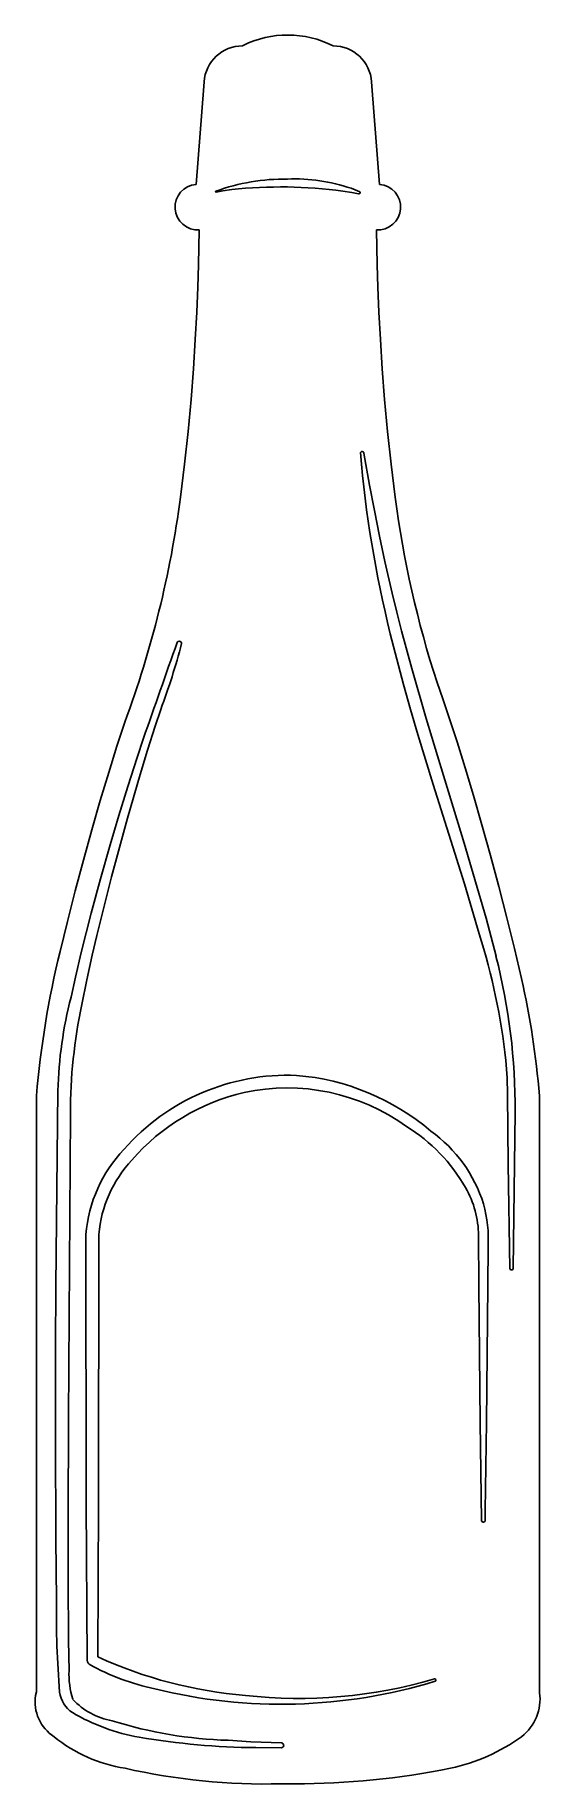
# Model space of a CAD drawing. Extents: x 1.75 to 2.98, y 0.24 to 4.49.
import ezdxf

# ---------------------------------------------------------------- set-up
doc = ezdxf.new("R2010")
doc.units = 0
doc.header["$MEASUREMENT"] = 0
doc.layers.add('Arc', color=6, linetype='CONTINUOUS')
doc.layers.add('Line', color=1, linetype='CONTINUOUS')

msp = doc.modelspace()

# ---------------------------------------------------------------- linework, layer by layer
at = {"layer": 'Arc', "color": 0, "true_color": 0x000000}
for centre, radius, start, end in [((2.3617, 4.245), 0.2441, 63.0787, 116.372), ((2.2523, 4.3689), 0.0938, 90.0846, 176.3784), ((2.4721, 4.3689), 0.0938, 3.63, 89.915), ((2.3559, 3.6444), 0.4944, 89.3565, 109.9703), ((2.3784, 3.7135), 0.4256, 71.1666, 92.2818), ((2.1434, 4.0704), 0.0555, 94.3338, -86.37), ((2.3463, 2.9897), 1.1298, 82.3809, 96.1241), ((2.581, 4.0704), 0.0555, -93.6311, 85.65), ((5.3141, 3.7042), 2.7849, -175.2465, -166.0451), ((-0.3796, 3.6887), 2.5018, -20.373, -7.4357), ((5.1057, 3.6889), 2.5035, -172.564, -161.9745), ((27.8958, -6.1702), 27.3876, 160.41286, 160.9289), ((0.595, 3.4), 1.5587, -20.7062, -14.5381), ((1.3353, 1.8286), 1.5657, 6.1084, 17.6374), ((4.1049, 1.7029), 2.3632, 166.3646, 174.9929), ((1.4189, 1.8778), 1.496, -0.3189, 14.3382), ((1.0441, 1.7596), 1.9354, 4.4314, 12.9827), ((2.7988, 1.8972), 0.9959, 165.3704, 178.6118), ((3.1005, 1.8663), 1.267, 167.9469, -179.9342), ((2.361, 1.4311), 0.5278, 87.5548, 138.83), ((2.3376, 1.3867), 0.5736, 49.5224, 85.4086), ((2.3714, 1.4158), 0.5142, 102.9375, 139.0716), ((2.3609, 1.4327), 0.4954, 54.1547, 102.1899), ((2.4333, 1.4811), 0.4148, 29.5244, 58.3534), ((2.5084, 1.5425), 0.3454, 17.428, 54.289), ((2.2103, 1.5445), 0.34, 136.5043, 175.3766), ((2.2035, 1.5464), 0.3019, 136.9207, 175.179), ((2.5912, 1.5682), 0.2346, 0.2048, 30.0049), ((2.5412, 1.5619), 0.3083, -3.6384, 15.8209), ((4.4094, 0.6585), 2.61, 179.4749, -175.6003), ((2.0407, 0.5025), 0.2106, 177.776, -163.031), ((2.151, 1.0079), 0.5528, -119.4236, -101.6873), ((2.3448, 1.5137), 1.0665, -114.6524, -94.6175), ((2.3463, 1.7104), 1.2813, -103.8774, -73.0141), ((2.3901, 1.6079), 1.1647, -96.465, -73.6162), ((1.8495, 0.4356), 0.102, 171.7708, -123.1012), ((1.8807, 0.4699), 0.0745, -171.0748, -124.6499), ((1.9653, 0.5585), 0.1723, -136.9985, -100.0351), ((2.8571, 0.4427), 0.1182, -51.5162, 7.0213), ((2.0876, 0.8351), 0.494, -120.3074, -100.1023), ((2.2458, 1.3727), 1.0317, -107.5206, -91.5766), ((2.023, 0.6336), 0.3646, -128.966, -98.9357), ((2.3024, 2.1323), 1.8089, -99.5927, -90.5693), ((2.6591, 0.7288), 0.466, -77.7454, -54.3525), ((2.3075, 1.768), 1.533, -102.8563, -88.5783), ((2.379, 2.1467), 1.9112, -90.0037, -78.5618)]:
    msp.add_arc(centre, radius, start, end, dxfattribs=at)
at = {"layer": 'Line', "color": 0, "true_color": 0x000000}
for p, q in [((2.2532, 4.4637), (2.252, 4.463)), ((2.252, 4.463), (2.2522, 4.4627)), ((2.1583, 4.3648), (2.1392, 4.1258)), ((2.1587, 4.3748), (2.1583, 4.3648)), ((2.5662, 4.3648), (2.5657, 4.3748)), ((2.5853, 4.1258), (2.5662, 4.3648)), ((2.1865, 4.1085), (2.1871, 4.1091)), ((2.1865, 4.1078), (2.1865, 4.1085)), ((2.1871, 4.1072), (2.1865, 4.1078)), ((2.188, 4.107), (2.1871, 4.1072)), ((2.2043, 4.11), (2.188, 4.107)), ((2.2258, 4.113), (2.2043, 4.11)), ((2.5174, 4.1059), (2.4961, 4.1095)), ((2.5158, 4.1164), (2.5261, 4.1125)), ((2.5337, 4.1026), (2.5174, 4.1059)), ((2.5261, 4.1125), (2.5372, 4.1074)), ((2.5352, 4.1026), (2.5337, 4.1026)), ((2.5367, 4.1033), (2.5352, 4.1026)), ((2.5378, 4.1046), (2.5367, 4.1033)), ((2.5372, 4.1074), (2.5379, 4.1061)), ((2.5379, 4.1061), (2.5378, 4.1046)), ((2.1469, 4.015), (2.145, 3.9299)), ((2.5794, 3.9299), (2.5775, 4.015)), ((2.145, 3.9299), (2.1432, 3.8757)), ((2.5812, 3.8757), (2.5794, 3.9299)), ((2.1432, 3.8757), (2.1406, 3.8149)), ((2.5838, 3.8149), (2.5812, 3.8757)), ((2.1406, 3.8149), (2.1371, 3.7485)), ((2.5873, 3.7485), (2.5838, 3.8149)), ((2.1371, 3.7485), (2.1326, 3.6774)), ((2.5918, 3.6774), (2.5873, 3.7485)), ((2.1326, 3.6774), (2.1269, 3.6026)), ((2.5975, 3.6026), (2.5918, 3.6774)), ((2.1269, 3.6026), (2.1198, 3.5249)), ((2.6046, 3.5249), (2.5975, 3.6026)), ((2.1198, 3.5249), (2.1113, 3.4454)), ((2.6131, 3.4454), (2.6046, 3.5249)), ((2.5388, 3.4734), (2.5398, 3.4748)), ((2.5398, 3.4748), (2.5413, 3.4757)), ((2.5413, 3.4757), (2.5431, 3.476)), ((2.5431, 3.476), (2.5457, 3.475)), ((2.5457, 3.475), (2.5467, 3.4738)), ((2.5467, 3.4738), (2.5473, 3.4723)), ((2.5473, 3.4723), (2.5611, 3.3943)), ((2.1113, 3.4454), (2.1012, 3.3649)), ((2.6232, 3.3649), (2.6131, 3.4454)), ((2.5611, 3.3943), (2.5727, 3.3322)), ((2.5727, 3.3322), (2.5849, 3.2702)), ((2.5849, 3.2702), (2.5979, 3.2084)), ((2.5979, 3.2084), (2.6156, 3.1315)), ((2.6156, 3.1315), (2.6269, 3.0854)), ((2.6269, 3.0854), (2.6388, 3.0396)), ((2.6269, 2.9709), (2.6114, 3.0326)), ((2.6388, 3.0396), (2.6638, 2.9481)), ((2.0931, 3.0112), (2.0951, 3.0137)), ((2.0951, 3.0137), (2.0982, 3.0147)), ((2.0982, 3.0147), (2.1004, 3.0143)), ((2.1004, 3.0143), (2.1022, 3.0131)), ((2.1022, 3.0131), (2.1035, 3.0109)), ((2.1035, 3.0109), (2.1038, 3.0088)), ((2.6433, 2.9095), (2.6269, 2.9709)), ((2.6638, 2.9481), (2.6989, 2.8266)), ((2.6605, 2.8484), (2.6433, 2.9095)), ((2.7393, 2.8745), (2.725, 2.9142)), ((2.7556, 2.8258), (2.7393, 2.8745)), ((1.9657, 2.8177), (1.9467, 2.7591)), ((2.0396, 2.808), (2.0211, 2.7494)), ((2.053, 2.8489), (2.0396, 2.808)), ((2.6784, 2.7874), (2.6605, 2.8484)), ((2.6989, 2.8266), (2.7262, 2.7357)), ((2.7738, 2.7696), (2.7556, 2.8258)), ((1.9957, 2.7317), (2.0114, 2.7785)), ((2.7155, 2.6661), (2.6784, 2.7874)), ((2.7932, 2.707), (2.7738, 2.7696)), ((1.9467, 2.7591), (1.9268, 2.6952)), ((1.973, 2.6612), (1.9957, 2.7317)), ((2.0211, 2.7494), (2.0033, 2.6906)), ((2.7262, 2.7357), (2.7908, 2.5235)), ((1.9268, 2.6952), (1.9063, 2.6269)), ((2.0033, 2.6906), (1.9726, 2.5842)), ((2.8134, 2.6393), (2.7932, 2.707)), ((1.9511, 2.5905), (1.973, 2.6612)), ((2.7916, 2.4243), (2.7155, 2.6661)), ((2.8342, 2.5677), (2.8134, 2.6393)), ((1.9063, 2.6269), (1.8856, 2.5555)), ((1.8856, 2.5555), (1.8651, 2.482)), ((1.9302, 2.5195), (1.9511, 2.5905)), ((1.9726, 2.5842), (1.9528, 2.5132)), ((2.855, 2.4934), (2.8342, 2.5677)), ((1.9067, 2.4364), (1.9302, 2.5195)), ((1.9528, 2.5132), (1.9337, 2.4419)), ((2.7908, 2.5235), (2.8269, 2.4017)), ((1.8651, 2.482), (1.8451, 2.4075)), ((2.8754, 2.4177), (2.855, 2.4934)), ((1.8842, 2.353), (1.9067, 2.4364)), ((1.9337, 2.4419), (1.9154, 2.3704)), ((1.8451, 2.4075), (1.8261, 2.3331)), ((2.8099, 2.3638), (2.7916, 2.4243)), ((2.8269, 2.4017), (2.8441, 2.3406)), ((2.8949, 2.3418), (2.8754, 2.4177)), ((1.8599, 2.2573), (1.8842, 2.353)), ((1.9154, 2.3704), (1.8979, 2.2988)), ((2.8275, 2.303), (2.8099, 2.3638)), ((2.8441, 2.3406), (2.8565, 2.2945)), ((2.9133, 2.2669), (2.8949, 2.3418)), ((1.8261, 2.3331), (1.8083, 2.26)), ((1.8979, 2.2988), (1.8867, 2.251)), ((1.8459, 2.1971), (1.8599, 2.2573)), ((2.8565, 2.2945), (2.8684, 2.2483)), ((2.93, 2.1944), (2.9133, 2.2669)), ((1.8867, 2.251), (1.8736, 2.191)), ((1.8352, 2.1488), (1.8459, 2.1971)), ((1.8736, 2.191), (1.8614, 2.1309)), ((2.8953, 1.9523), (2.8922, 1.9952)), ((1.7982, 1.4463), (1.8032, 1.9214)), ((2.8963, 1.9131), (2.8953, 1.9523)), ((1.7508, 1.9091), (1.7508, 0.4595)), ((2.8982, 1.7427), (2.8963, 1.9131)), ((2.9737, 0.4595), (2.9737, 1.9091)), ((1.8335, 1.8649), (1.8293, 1.126)), ((2.9149, 1.8695), (2.9098, 1.4891)), ((2.902, 1.4884), (2.8982, 1.7427)), ((1.8722, 0.9176), (1.8714, 1.5719)), ((1.9026, 1.5718), (1.9017, 0.9176)), ((2.8265, 1.4472), (2.8257, 1.5691)), ((2.8489, 1.5424), (2.8483, 1.4472)), ((2.9098, 1.4891), (2.9089, 1.4867)), ((2.8297, 1.1141), (2.8265, 1.4472)), ((2.8483, 1.4472), (2.8451, 1.1141)), ((2.9026, 1.487), (2.902, 1.4884)), ((2.9036, 1.4859), (2.9026, 1.487)), ((2.9062, 1.4853), (2.9036, 1.4859)), ((2.9077, 1.4857), (2.9062, 1.4853)), ((2.9089, 1.4867), (2.9077, 1.4857)), ((1.7975, 1.2985), (1.7982, 1.4463)), ((1.7973, 1.0768), (1.7975, 1.2985)), ((1.8293, 1.126), (1.8284, 0.8797)), ((2.8311, 0.9952), (2.8297, 1.1141)), ((2.8451, 1.1141), (2.8423, 0.9)), ((1.7979, 0.8304), (1.7973, 1.0768)), ((2.833, 0.8762), (2.8311, 0.9952)), ((1.8741, 0.5364), (1.8722, 0.9176)), ((1.9017, 0.9176), (1.8999, 0.5443)), ((2.8423, 0.9), (2.8417, 0.8753)), ((1.8284, 0.8797), (1.8284, 0.732)), ((2.834, 0.8735), (2.833, 0.8762)), ((2.8353, 0.8724), (2.834, 0.8735)), ((2.8369, 0.8719), (2.8353, 0.8724)), ((2.8382, 0.8719), (2.8369, 0.8719)), ((2.8398, 0.8726), (2.8382, 0.8719)), ((2.841, 0.8737), (2.8398, 0.8726)), ((2.8417, 0.8753), (2.841, 0.8737)), ((1.7995, 0.6825), (1.7979, 0.8304)), ((1.8284, 0.732), (1.829, 0.5843)), ((1.829, 0.5843), (1.8303, 0.5107)), ((1.8747, 0.5326), (1.8741, 0.5364)), ((1.8765, 0.5291), (1.8747, 0.5326)), ((1.8794, 0.5264), (1.8765, 0.5291)), ((2.7186, 0.4905), (2.72, 0.4905)), ((2.72, 0.4905), (2.7217, 0.4895)), ((2.7219, 0.4861), (2.7206, 0.4851)), ((2.7217, 0.4895), (2.7223, 0.488)), ((2.7223, 0.488), (2.7219, 0.4861)), ((1.7508, 0.4595), (1.7485, 0.4502)), ((2.9744, 0.4571), (2.9737, 0.4595)), ((2.2175, 0.3414), (2.2726, 0.3379)), ((2.2726, 0.3379), (2.347, 0.3349)), ((2.3462, 0.3231), (2.2844, 0.3235)), ((2.3484, 0.3235), (2.3462, 0.3231)), ((2.347, 0.3349), (2.3492, 0.3341)), ((2.3503, 0.3247), (2.3484, 0.3235)), ((2.3492, 0.3341), (2.3509, 0.3326)), ((2.3516, 0.3266), (2.3503, 0.3247)), ((2.3509, 0.3326), (2.3519, 0.3306)), ((2.3521, 0.3288), (2.3516, 0.3266)), ((2.3519, 0.3306), (2.3521, 0.3288)), ((2.3455, 0.2355), (2.3455, 0.2352)), ((2.3455, 0.2352), (2.3789, 0.2352)), ((2.3789, 0.2352), (2.3789, 0.2355))]:
    msp.add_line(p, q, dxfattribs=at)

doc.saveas('drawing.dxf')
